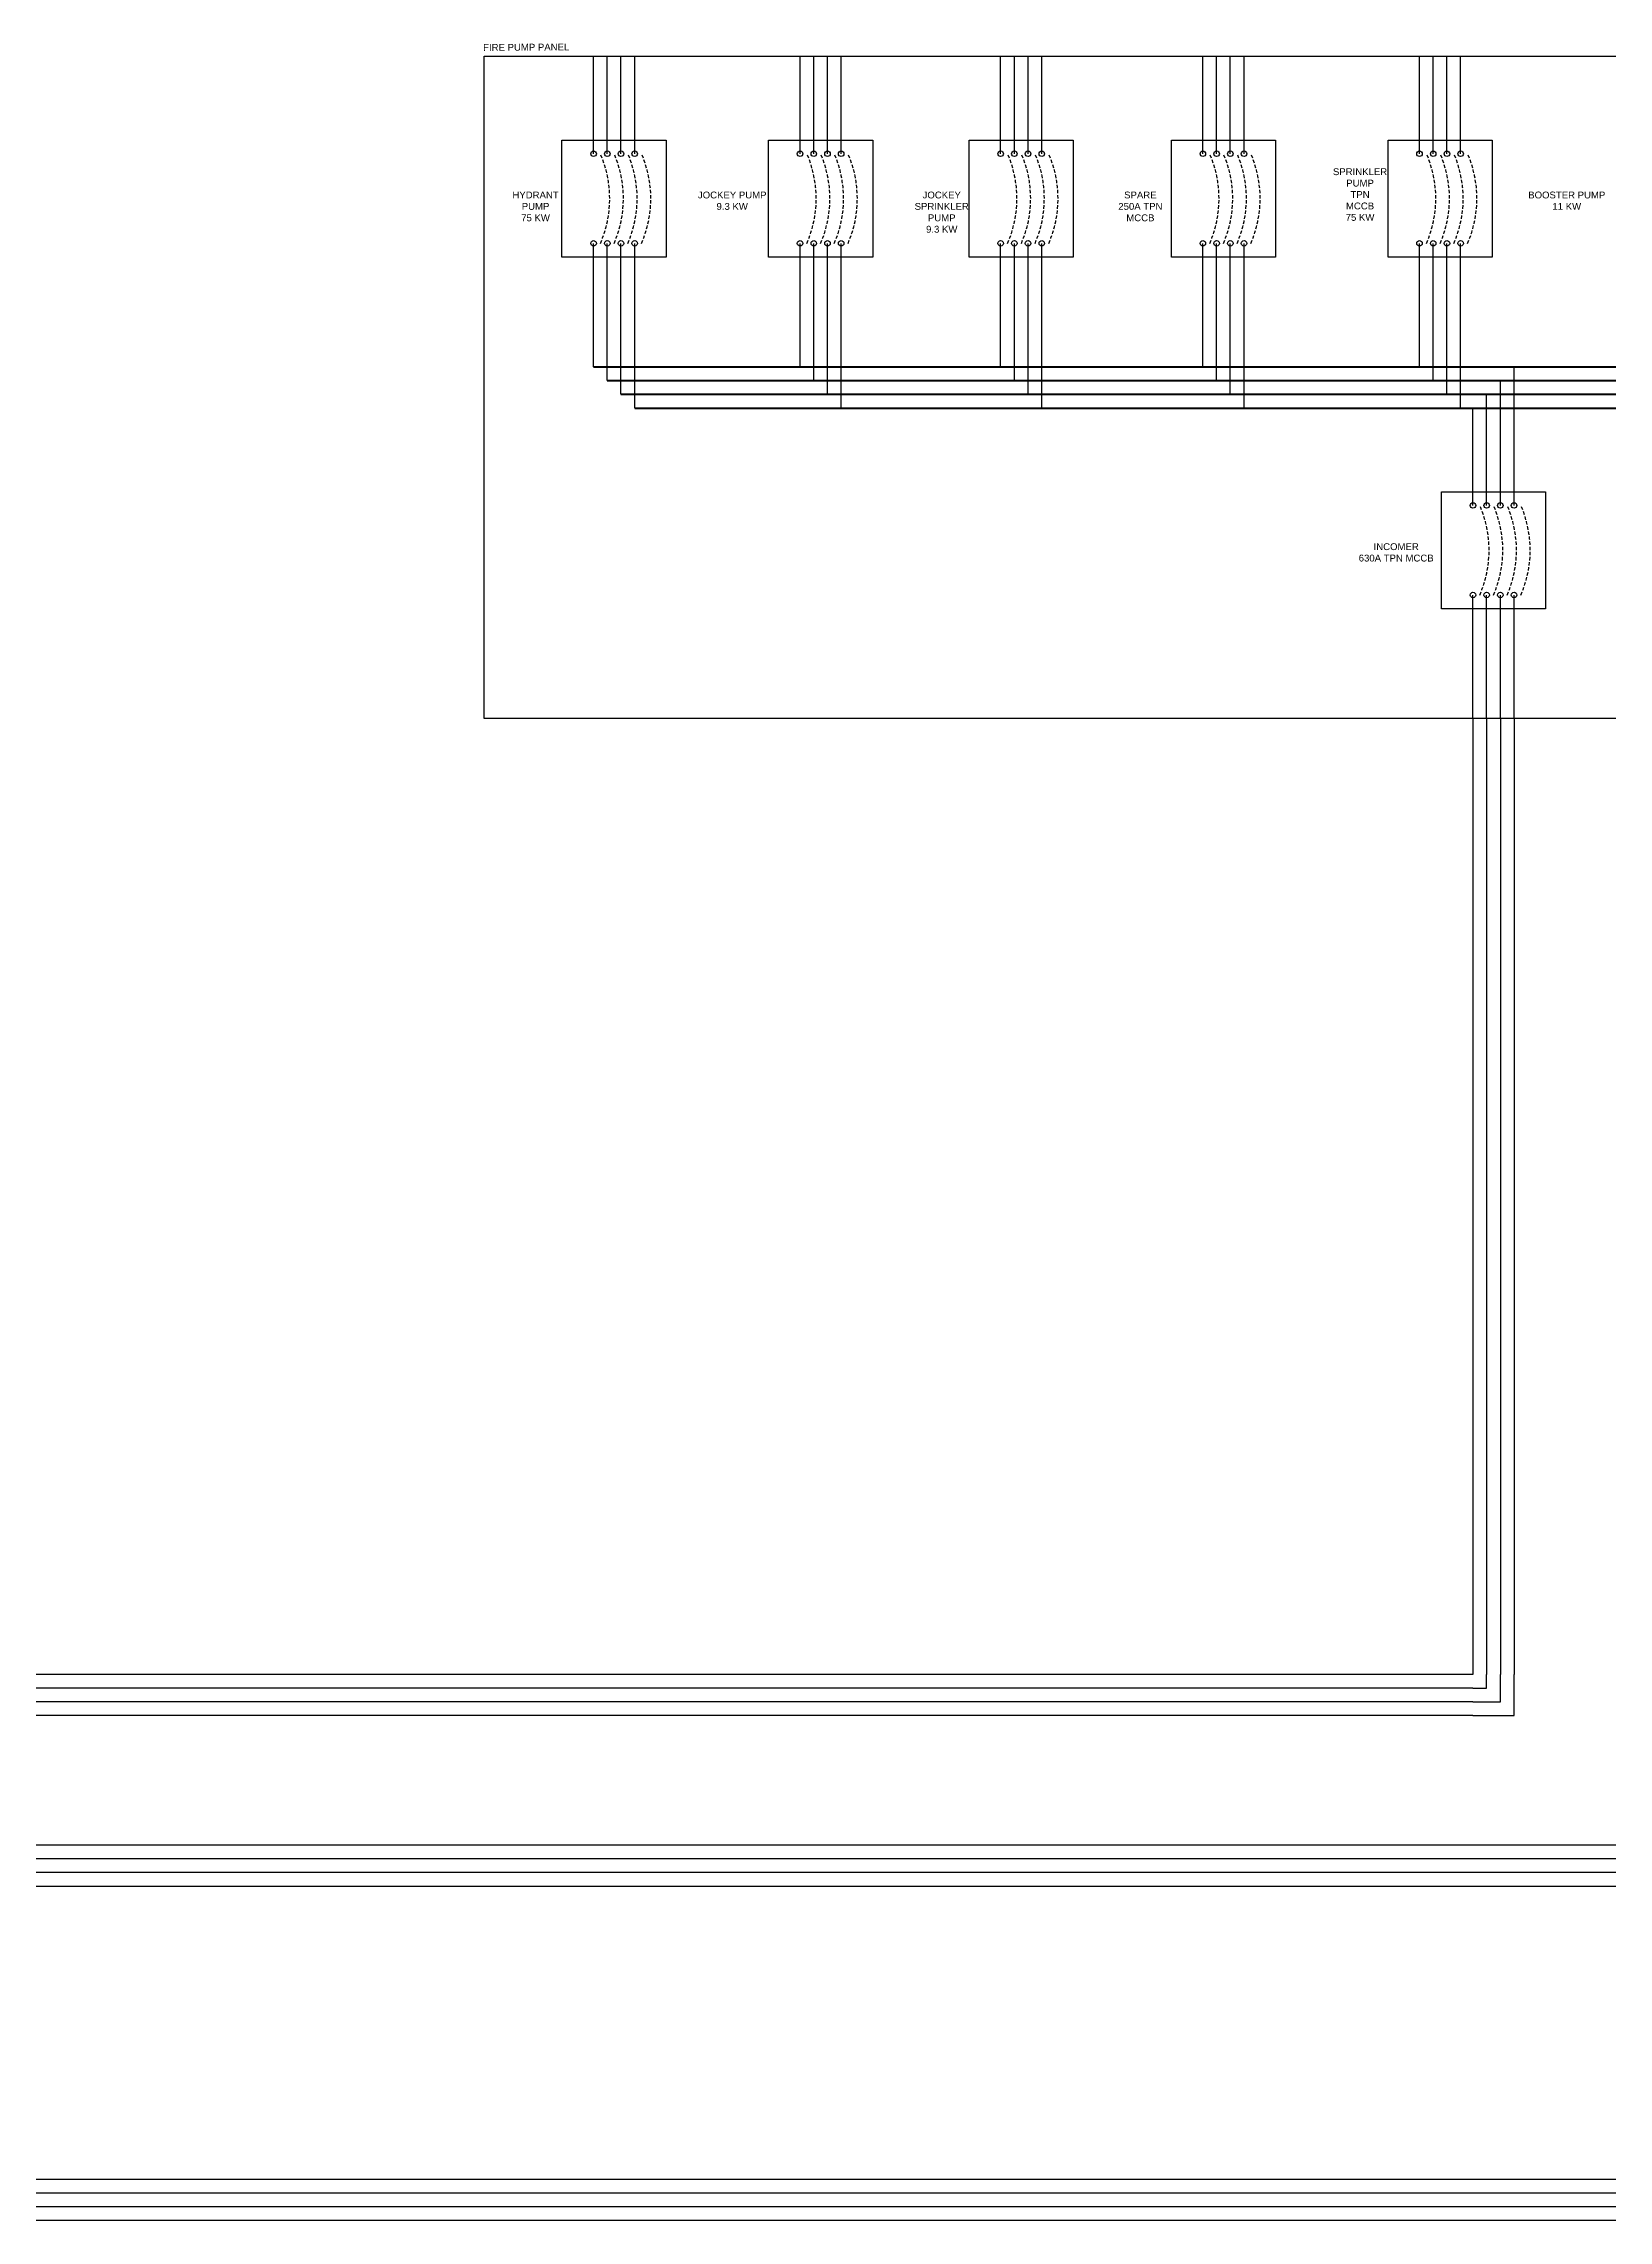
# Model space of a CAD drawing. Header units: inches. Extents: x -137 to 2243, y 16 to 894.
# Drawn here: x 1251.7 to 1365.9, y 735 to 893.9 of the extents above; entities that cross this region are included whole.
import ezdxf

# ---------------------------------------------------------------- set-up
doc = ezdxf.new("R2010")
doc.units = ezdxf.units.IN
doc.header["$MEASUREMENT"] = 0
doc.linetypes.add('DASHED2', pattern=[0.375, 0.25, -0.125])
doc.styles.get("Standard").update_dxf_attribs({"font": 'arial.ttf'})

msp = doc.modelspace()

# ---------------------------------------------------------------- linework, layer by layer
for p, q in [((1291.87, 885.85), (1291.87, 892.97)), ((1292.87, 885.85), (1292.87, 892.97)), ((1293.87, 885.85), (1293.87, 892.97)), ((1294.87, 885.85), (1294.87, 892.97)), ((1306.94, 885.85), (1306.94, 892.97)), ((1307.94, 885.85), (1307.94, 892.97)), ((1308.94, 885.85), (1308.94, 892.97)), ((1309.94, 885.85), (1309.94, 892.97)), ((1321.58, 885.85), (1321.58, 892.97)), ((1322.58, 885.85), (1322.58, 892.97)), ((1323.58, 885.85), (1323.58, 892.97)), ((1324.58, 885.85), (1324.58, 892.97)), ((1336.34, 885.85), (1336.34, 892.97)), ((1337.34, 885.85), (1337.34, 892.97)), ((1338.34, 885.85), (1338.34, 892.97)), ((1339.34, 885.85), (1339.34, 892.97)), ((1352.15, 885.85), (1352.15, 892.97)), ((1353.15, 885.85), (1353.15, 892.97)), ((1354.15, 885.85), (1354.15, 892.97)), ((1355.15, 885.85), (1355.15, 892.97)), ((1291.87, 870.29), (1291.87, 879.31)), ((1292.87, 869.29), (1292.87, 879.31)), ((1293.87, 868.29), (1293.87, 879.31)), ((1294.87, 867.29), (1294.87, 879.31)), ((1306.94, 870.29), (1306.94, 879.31)), ((1307.94, 869.29), (1307.94, 879.31)), ((1308.94, 868.29), (1308.94, 879.31)), ((1309.94, 867.29), (1309.94, 879.31)), ((1321.58, 870.29), (1321.58, 879.31)), ((1322.58, 869.29), (1322.58, 879.31)), ((1323.58, 868.29), (1323.58, 879.31)), ((1324.58, 867.29), (1324.58, 879.31)), ((1336.34, 870.29), (1336.34, 879.31)), ((1337.34, 869.29), (1337.34, 879.31)), ((1338.34, 868.29), (1338.34, 879.31)), ((1339.34, 867.29), (1339.34, 879.31)), ((1352.15, 870.29), (1352.15, 879.31)), ((1353.15, 869.29), (1353.15, 879.31)), ((1354.15, 868.29), (1354.15, 879.31)), ((1355.15, 867.29), (1355.15, 879.31)), ((1358.05, 860.18), (1358.05, 869.29)), ((1359.05, 860.18), (1359.05, 870.29)), ((1357.05, 860.18), (1357.05, 868.29)), ((1356.05, 860.18), (1356.05, 867.29)), ((1356.05, 844.62), (1356.05, 853.64)), ((1357.05, 844.62), (1357.05, 853.64)), ((1358.05, 844.62), (1358.05, 853.64)), ((1359.05, 844.62), (1359.05, 853.64)), ((1356.05, 844.62), (1356.05, 774.84)), ((1357.05, 844.62), (1357.05, 774.84)), ((1358.05, 844.62), (1358.05, 774.84)), ((1359.05, 844.62), (1359.05, 774.84)), ((1356.05, 774.84), (951.54, 774.84)), ((1357.05, 773.84), (1357.05, 774.84)), ((1358.05, 772.84), (1358.05, 774.84)), ((1359.05, 771.84), (1359.05, 774.84)), ((1356.05, 773.84), (952.54, 773.84)), ((1356.05, 772.84), (953.54, 772.84)), ((1356.05, 773.84), (1357.05, 773.84)), ((1356.05, 772.84), (1358.05, 772.84)), ((1356.05, 771.84), (954.54, 771.84)), ((1356.05, 771.84), (1359.05, 771.84)), ((1510.88, 762.38), (974.35, 762.38)), ((1510.88, 761.38), (975.35, 761.38)), ((1510.88, 760.38), (976.35, 760.38)), ((1510.88, 759.38), (977.35, 759.38)), ((1535.06, 737.99), (996.54, 737.99)), ((1535.06, 736.99), (997.54, 736.99)), ((1535.06, 735.99), (998.54, 735.99)), ((1535.06, 734.99), (999.54, 734.99))]:
    msp.add_line(p, q)
at = {"color": 240, "lineweight": 211, "true_color": 0xed1f24}
msp.add_line((1291.87, 870.29), (1417.3, 870.29), dxfattribs=at)
at = {"color": 40, "lineweight": 211, "true_color": 0xf8d731}
msp.add_line((1292.87, 869.29), (1416.3, 869.29), dxfattribs=at)
at = {"color": 152, "lineweight": 211, "true_color": 0x2776bb}
msp.add_line((1293.87, 868.29), (1415.3, 868.29), dxfattribs=at)
at = {"color": 18, "lineweight": 211, "true_color": 0x000000}
msp.add_line((1294.87, 867.29), (1414.3, 867.29), dxfattribs=at)
msp.add_lwpolyline([(1283.88, 892.97), (1425.28, 892.97), (1425.28, 844.62), (1283.88, 844.62)], close=True)
at = {"color": 18, "true_color": 0x000000}
for points in [[(1289.56, 886.85), (1297.17, 886.85), (1297.17, 878.31), (1289.56, 878.31)], [(1304.64, 886.85), (1312.24, 886.85), (1312.24, 878.31), (1304.64, 878.31)], [(1319.28, 886.85), (1326.88, 886.85), (1326.88, 878.31), (1319.28, 878.31)], [(1334.04, 886.85), (1341.64, 886.85), (1341.64, 878.31), (1334.04, 878.31)], [(1349.85, 886.85), (1357.46, 886.85), (1357.46, 878.31), (1349.85, 878.31)], [(1353.75, 861.18), (1361.35, 861.18), (1361.35, 852.64), (1353.75, 852.64)]]:
    msp.add_lwpolyline(points, close=True, dxfattribs=at)
for centre in [(1291.87, 885.85), (1292.87, 885.85), (1293.87, 885.85), (1294.87, 885.85), (1306.94, 885.85), (1307.94, 885.85), (1308.94, 885.85), (1309.94, 885.85), (1321.58, 885.85), (1322.58, 885.85), (1323.58, 885.85), (1324.58, 885.85), (1336.34, 885.85), (1337.34, 885.85), (1338.34, 885.85), (1339.34, 885.85), (1352.15, 885.85), (1353.15, 885.85), (1354.15, 885.85), (1355.15, 885.85), (1291.87, 879.31), (1292.87, 879.31), (1293.87, 879.31), (1294.87, 879.31), (1306.94, 879.31), (1307.94, 879.31), (1308.94, 879.31), (1309.94, 879.31), (1321.58, 879.31), (1322.58, 879.31), (1323.58, 879.31), (1324.58, 879.31), (1336.34, 879.31), (1337.34, 879.31), (1338.34, 879.31), (1339.34, 879.31), (1352.15, 879.31), (1353.15, 879.31), (1354.15, 879.31), (1355.15, 879.31), (1356.05, 860.18), (1357.05, 860.18), (1358.05, 860.18), (1359.05, 860.18), (1356.05, 853.64), (1357.05, 853.64), (1358.05, 853.64), (1359.05, 853.64)]:
    msp.add_circle(centre, 0.201, dxfattribs=at)
at = {"color": 18, "linetype": 'DASHED2', "true_color": 0x000000}
for centre in [(1284.84, 882.58), (1285.84, 882.58), (1286.84, 882.58), (1287.84, 882.58), (1299.91, 882.58), (1300.91, 882.58), (1301.91, 882.58), (1302.91, 882.58), (1314.56, 882.58), (1315.56, 882.58), (1316.56, 882.58), (1317.56, 882.58), (1329.31, 882.58), (1330.31, 882.58), (1331.31, 882.58), (1332.31, 882.58), (1345.13, 882.58), (1346.13, 882.58), (1347.13, 882.58), (1348.13, 882.58), (1349.02, 856.91), (1350.02, 856.91), (1351.02, 856.91), (1352.02, 856.91)]:
    msp.add_arc(centre, 8.21, 336.5048, 23.4952, dxfattribs=at)

# ---------------------------------------------------------------- texts
at = {"insert": (1282.2, 893.34), "char_height": 0.5, "attachment_point": 7, "rotation": 0.368}
msp.add_mtext_dynamic_manual_height_columns('\\pxqc;FIRE PUMP PANEL', width=9.5085, gutter_width=1, heights=[2.19], dxfattribs=at)
at = {"color": 18, "true_color": 0x000000, "char_height": 0.5, "attachment_point": 3}
for s, width, heights, insert in [('\\pxqc;SPRINKLER PUMP\\PTPN MCCB \\P75 KW', 3.3408, [12], (1349.48, 884.79)), ('\\pxqc;HYDRANT PUMP 75 KW', 2.4112, [3.79], (1288.84, 883.09)), ('\\pxqc;JOCKEY PUMP \\P9.3 KW', 9.9259, [12], (1306.95, 883.09)), ('\\pxqc;JOCKEY SPRINKLER PUMP\\P9.3 KW', 2.9214, [12], (1318.74, 883.09)), ('\\pxqc;SPARE \\P250A TPN MCCB', 4.5257, [12], (1334.04, 883.09)), ('\\pxqc;BOOSTER PUMP \\P11 KW', 9.9259, [12], (1367.86, 883.09)), ('\\pxqc;INCOMER \\P630A TPN MCCB', 9.9259, [12], (1355.41, 857.42))]:
    msp.add_mtext_dynamic_manual_height_columns(s, width=width, gutter_width=1, heights=heights, dxfattribs=dict(at, insert=insert))

doc.saveas('drawing.dxf')
